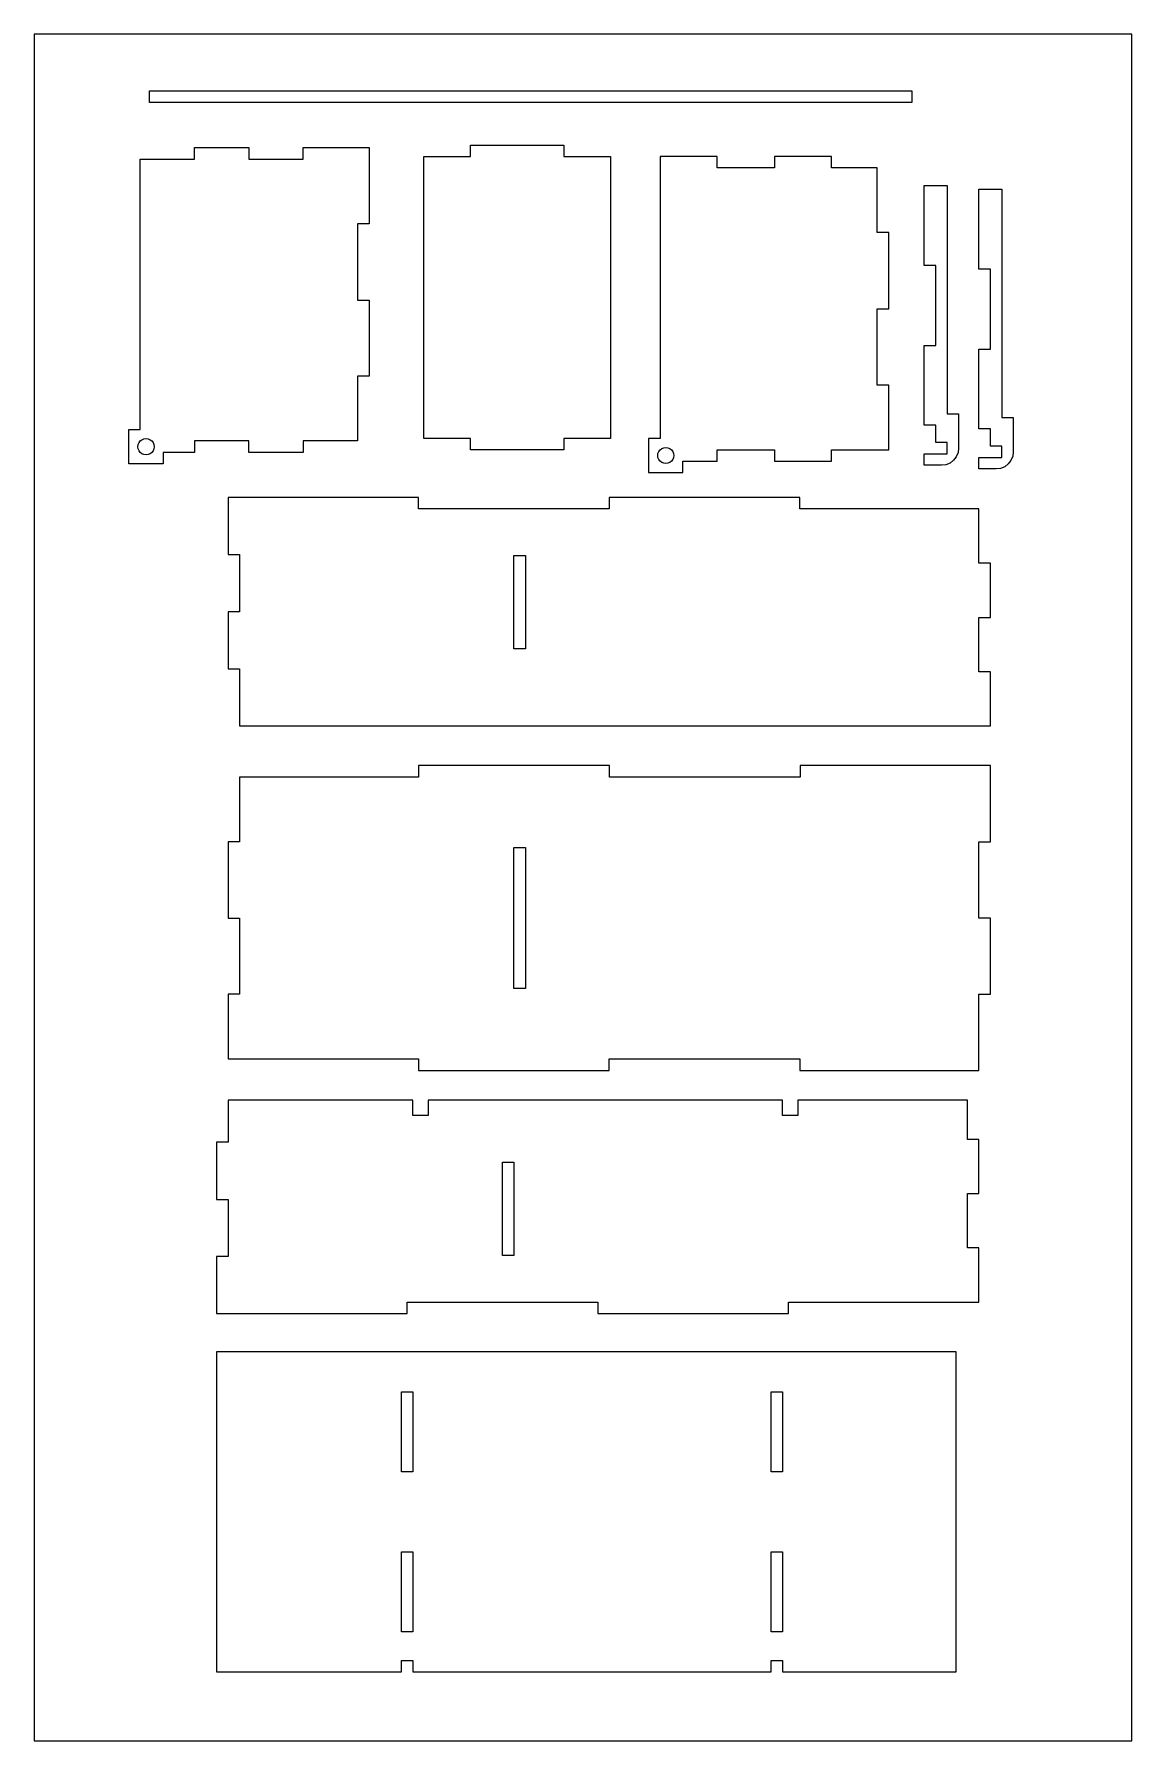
# Model space of a CAD drawing. Extents: x -437 to -149, y 152 to 600.
import ezdxf

# ---------------------------------------------------------------- set-up
doc = ezdxf.new("R2010")
doc.units = 0

msp = doc.modelspace()

# ---------------------------------------------------------------- linework, layer by layer
at = {"layer": 'Calque 1', "color": 4}
for p, q in [((-148.587663, 600.332952), (-436.587702, 600.332952)), ((-436.587702, 600.332952), (-436.587702, 152.332931)), ((-148.587663, 152.332931), (-148.587663, 600.332952)), ((-406.341947, 582.415962), (-406.341947, 585.415984)), ((-406.341947, 585.415984), (-206.341929, 585.415984)), ((-206.341929, 582.415962), (-406.341947, 582.415962)), ((-206.341929, 585.415984), (-206.341929, 582.415962)), ((-394.482687, 567.542701), (-394.482687, 570.542701)), ((-394.482687, 570.542701), (-380.232694, 570.542701)), ((-380.232694, 570.542701), (-380.232694, 567.542701)), ((-365.982673, 567.542701), (-365.982673, 570.542701)), ((-365.982673, 570.542701), (-348.732687, 570.542701)), ((-348.732687, 570.542701), (-348.732687, 550.542701)), ((-322.137137, 568.229102), (-322.137137, 571.229102)), ((-322.137137, 571.229102), (-297.637144, 571.229102)), ((-297.637144, 571.229102), (-297.637144, 568.229102)), ((-408.73268, 496.542702), (-408.73268, 567.542701)), ((-408.73268, 567.542701), (-394.482687, 567.542701)), ((-380.232694, 567.542701), (-365.982673, 567.542701)), ((-334.387162, 494.229101), (-334.387162, 568.229102)), ((-334.387162, 568.229102), (-322.137137, 568.229102)), ((-297.637144, 568.229102), (-285.387147, 568.229102)), ((-285.387147, 568.229102), (-285.387147, 549.729103)), ((-257.367984, 568.229102), (-272.367982, 568.229102)), ((-272.367982, 568.229102), (-272.367982, 494.229101)), ((-257.367984, 565.229103), (-257.367984, 568.229102)), ((-242.367983, 565.229103), (-257.367984, 565.229103)), ((-227.367981, 568.229102), (-242.367983, 568.229102)), ((-242.367983, 568.229102), (-242.367983, 565.229103)), ((-227.367981, 565.229103), (-227.367981, 568.229102)), ((-215.36798, 565.229103), (-227.367981, 565.229103)), ((-215.36798, 548.229103), (-215.36798, 565.229103)), ((-203.045108, 539.625601), (-203.045108, 560.613341)), ((-203.045108, 560.613341), (-197.045109, 560.613341)), ((-197.045109, 560.613341), (-197.045109, 500.650122)), ((-188.703949, 538.662351), (-188.703949, 559.650091)), ((-188.703949, 559.650091), (-182.703947, 559.650091)), ((-182.703947, 559.650091), (-182.703947, 499.686872)), ((-348.732687, 550.542701), (-351.732681, 550.542701)), ((-351.732681, 550.542701), (-351.732681, 530.542702)), ((-285.387147, 549.729103), (-285.387147, 512.729103)), ((-212.36798, 548.229103), (-215.36798, 548.229103)), ((-212.36798, 528.229103), (-212.36798, 548.229103)), ((-200.045108, 539.625601), (-203.045108, 539.625601)), ((-200.045108, 518.63786), (-200.045108, 539.625601)), ((-185.703947, 538.662351), (-188.703949, 538.662351)), ((-185.703947, 517.67461), (-185.703947, 538.662351)), ((-351.732681, 530.542702), (-348.732687, 530.542702)), ((-348.732687, 530.542702), (-348.732687, 510.542702)), ((-215.36798, 508.229101), (-215.36798, 528.229103)), ((-215.36798, 528.229103), (-212.36798, 528.229103)), ((-203.045108, 497.650122), (-203.045108, 518.63786)), ((-203.045108, 518.63786), (-200.045108, 518.63786)), ((-188.703949, 496.686872), (-188.703949, 517.67461)), ((-188.703949, 517.67461), (-185.703947, 517.67461)), ((-285.387147, 512.729103), (-285.387147, 494.229101)), ((-348.732687, 510.542702), (-351.732681, 510.542702)), ((-351.732681, 510.542702), (-351.732681, 493.542702)), ((-212.36798, 508.229101), (-215.36798, 508.229101)), ((-212.36798, 491.229101), (-212.36798, 508.229101)), ((-200.045108, 497.650122), (-203.045108, 497.650122)), ((-200.045108, 493.162693), (-200.045108, 497.650122)), ((-197.045109, 500.650122), (-194.045109, 500.650122)), ((-194.045109, 500.650122), (-194.045109, 491.613742)), ((-182.703947, 499.686872), (-179.703947, 499.686872)), ((-179.703947, 499.686872), (-179.703947, 490.650492)), ((-411.732674, 487.542703), (-411.732674, 496.542702)), ((-411.732674, 496.542702), (-408.73268, 496.542702)), ((-409.281715, 492.59174), (-409.069794, 493.103361)), ((-409.069794, 493.103361), (-408.73268, 493.542702)), ((-408.73268, 493.542702), (-408.293344, 493.879822)), ((-408.293344, 493.879822), (-407.781732, 494.091743)), ((-407.781732, 494.091743), (-407.232697, 494.164043)), ((-407.232697, 494.164043), (-406.683633, 494.091743)), ((-406.683633, 494.091743), (-406.172021, 493.879822)), ((-406.172021, 493.879822), (-405.732686, 493.542702)), ((-405.732686, 493.542702), (-405.395571, 493.103361)), ((-405.395571, 493.103361), (-405.18365, 492.59174)), ((-380.232694, 493.542702), (-394.482687, 493.542702)), ((-394.482687, 493.542702), (-394.482687, 490.542703)), ((-380.232694, 490.542703), (-380.232694, 493.542702)), ((-351.732681, 493.542702), (-365.982673, 493.542702)), ((-365.982673, 493.542702), (-365.982673, 490.542703)), ((-322.137137, 494.229101), (-334.387162, 494.229101)), ((-322.137137, 491.229101), (-322.137137, 494.229101)), ((-285.387147, 494.229101), (-297.637144, 494.229101)), ((-297.637144, 494.229101), (-297.637144, 491.229101)), ((-272.367982, 494.229101), (-275.367984, 494.229101)), ((-275.367984, 494.229101), (-275.367984, 485.229102)), ((-197.045109, 493.162693), (-200.045108, 493.162693)), ((-197.045109, 490.16269), (-197.045109, 493.162693)), ((-185.703947, 496.686872), (-188.703949, 496.686872)), ((-185.703947, 492.199443), (-185.703947, 496.686872)), ((-409.353992, 492.042703), (-409.281715, 492.59174)), ((-409.281715, 491.493662), (-409.353992, 492.042703)), ((-409.069794, 490.982041), (-409.281715, 491.493662)), ((-408.73268, 490.542703), (-409.069794, 490.982041)), ((-408.293344, 490.205583), (-408.73268, 490.542703)), ((-407.781732, 489.993662), (-408.293344, 490.205583)), ((-407.232697, 489.921362), (-407.781732, 489.993662)), ((-406.683633, 489.993662), (-407.232697, 489.921362)), ((-406.172021, 490.205583), (-406.683633, 489.993662)), ((-405.732686, 490.542703), (-406.172021, 490.205583)), ((-405.395571, 490.982041), (-405.732686, 490.542703)), ((-405.18365, 491.493662), (-405.395571, 490.982041)), ((-405.18365, 492.59174), (-405.111373, 492.042703)), ((-405.111373, 492.042703), (-405.18365, 491.493662)), ((-394.482687, 490.542703), (-402.732692, 490.542703)), ((-402.732692, 490.542703), (-402.732692, 487.542703)), ((-365.982673, 490.542703), (-380.232694, 490.542703)), ((-297.637144, 491.229101), (-322.137137, 491.229101)), ((-272.989322, 489.729101), (-272.917023, 490.278142)), ((-272.917023, 489.18006), (-272.989322, 489.729101)), ((-272.917023, 490.278142), (-272.705102, 490.789763)), ((-272.705102, 488.668442), (-272.917023, 489.18006)), ((-272.705102, 490.789763), (-272.367982, 491.229101)), ((-272.367982, 488.229101), (-272.705102, 488.668442)), ((-272.367982, 491.229101), (-271.928644, 491.566221)), ((-271.928644, 491.566221), (-271.417023, 491.778142)), ((-271.417023, 491.778142), (-270.867982, 491.850441)), ((-270.867982, 491.850441), (-270.318952, 491.778142)), ((-270.318952, 491.778142), (-269.807323, 491.566221)), ((-269.807323, 491.566221), (-269.367982, 491.229101)), ((-269.367982, 491.229101), (-269.030873, 490.789763)), ((-269.030873, 488.668442), (-269.367982, 488.229101)), ((-269.030873, 490.789763), (-268.818953, 490.278142)), ((-268.818953, 489.18006), (-269.030873, 488.668442)), ((-268.818953, 490.278142), (-268.746653, 489.729101)), ((-268.746653, 489.729101), (-268.818953, 489.18006)), ((-257.367984, 488.229101), (-257.367984, 491.229101)), ((-257.367984, 491.229101), (-242.367983, 491.229101)), ((-242.367983, 491.229101), (-242.367983, 488.229101)), ((-227.367981, 488.229101), (-227.367981, 491.229101)), ((-227.367981, 491.229101), (-212.36798, 491.229101)), ((-203.045108, 487.156251), (-203.045108, 490.16269)), ((-203.045108, 490.16269), (-197.045109, 490.16269)), ((-195.358568, 488.476153), (-196.291877, 487.760003)), ((-194.642407, 489.40947), (-195.358568, 488.476153)), ((-194.192209, 490.496342), (-194.642407, 489.40947)), ((-194.045109, 491.613742), (-194.192209, 490.496342)), ((-188.703949, 486.193001), (-188.703949, 489.199441)), ((-188.703949, 489.199441), (-182.703947, 489.199441)), ((-182.703947, 492.199443), (-185.703947, 492.199443)), ((-182.703947, 489.199441), (-182.703947, 492.199443)), ((-180.301248, 488.446221), (-181.017407, 487.5129)), ((-179.851058, 489.533092), (-180.301248, 488.446221)), ((-179.703947, 490.650492), (-179.851058, 489.533092)), ((-402.732692, 487.542703), (-411.732674, 487.542703)), ((-275.367984, 485.229102), (-266.367982, 485.229102)), ((-271.928644, 487.891981), (-272.367982, 488.229101)), ((-271.417023, 487.680061), (-271.928644, 487.891981)), ((-270.867982, 487.607761), (-271.417023, 487.680061)), ((-270.318952, 487.680061), (-270.867982, 487.607761)), ((-269.807323, 487.891981), (-270.318952, 487.680061)), ((-269.367982, 488.229101), (-269.807323, 487.891981)), ((-266.367982, 485.229102), (-266.367982, 488.229101)), ((-266.367982, 488.229101), (-257.367984, 488.229101)), ((-242.367983, 488.229101), (-227.367981, 488.229101)), ((-198.545109, 487.156251), (-203.045108, 487.156251)), ((-197.378749, 487.309802), (-198.545109, 487.156251)), ((-196.291877, 487.760003), (-197.378749, 487.309802)), ((-184.203947, 486.193001), (-188.703949, 486.193001)), ((-183.037599, 486.346552), (-184.203947, 486.193001)), ((-181.950727, 486.796753), (-183.037599, 486.346552)), ((-181.017407, 487.5129), (-181.950727, 486.796753)), ((-335.703954, 478.726352), (-385.703967, 478.726352)), ((-385.703967, 478.726352), (-385.703967, 463.726351)), ((-335.703954, 475.726352), (-335.703954, 478.726352)), ((-285.703941, 475.726352), (-335.703954, 475.726352)), ((-235.703951, 478.726352), (-285.703941, 478.726352)), ((-285.703941, 478.726352), (-285.703941, 475.726352)), ((-235.703951, 475.726352), (-235.703951, 478.726352)), ((-188.703949, 475.726352), (-235.703951, 475.726352)), ((-188.703949, 461.476351), (-188.703949, 475.726352)), ((-385.703967, 463.726351), (-382.703973, 463.726351)), ((-382.703973, 463.726351), (-382.703973, 448.726352)), ((-310.703948, 438.976351), (-310.703948, 463.476353)), ((-310.703948, 463.476353), (-307.703954, 463.476353)), ((-307.703954, 463.476353), (-307.703954, 438.976351)), ((-185.703947, 461.476351), (-188.703949, 461.476351)), ((-185.703947, 447.226353), (-185.703947, 461.476351)), ((-382.703973, 448.726352), (-385.703967, 448.726352)), ((-385.703967, 448.726352), (-385.703967, 433.726351)), ((-188.703949, 432.976352), (-188.703949, 447.226353)), ((-188.703949, 447.226353), (-185.703947, 447.226353)), ((-307.703954, 438.976351), (-310.703948, 438.976351)), ((-385.703967, 433.726351), (-382.703973, 433.726351)), ((-382.703973, 433.726351), (-382.703973, 418.72635)), ((-185.703947, 432.976352), (-188.703949, 432.976352)), ((-185.703947, 418.72635), (-185.703947, 432.976352)), ((-382.703973, 418.72635), (-185.703947, 418.72635)), ((-285.675493, 408.322781), (-335.703954, 408.322781)), ((-335.703954, 408.322781), (-335.703954, 405.322782)), ((-285.675493, 405.322782), (-285.675493, 408.322781)), ((-185.703947, 408.322781), (-235.64701, 408.322781)), ((-235.64701, 408.322781), (-235.64701, 405.322782)), ((-185.703947, 388.322782), (-185.703947, 408.322781)), ((-382.703973, 405.322782), (-382.703973, 388.322782)), ((-335.703954, 405.322782), (-382.703973, 405.322782)), ((-235.64701, 405.322782), (-285.675493, 405.322782)), ((-382.703973, 388.322782), (-385.703967, 388.322782)), ((-385.703967, 388.322782), (-385.703967, 368.322782)), ((-310.703948, 386.822782), (-307.703954, 386.822782)), ((-310.703948, 349.822783), (-310.703948, 386.822782)), ((-307.703954, 386.822782), (-307.703954, 349.822783)), ((-188.703949, 368.322782), (-188.703949, 388.322782)), ((-188.703949, 388.322782), (-185.703947, 388.322782)), ((-385.703967, 368.322782), (-382.703973, 368.322782)), ((-382.703973, 368.322782), (-382.703973, 348.32278)), ((-185.703947, 368.322782), (-188.703949, 368.322782)), ((-185.703947, 348.32278), (-185.703947, 368.322782)), ((-307.703954, 349.822783), (-310.703948, 349.822783)), ((-382.703973, 348.32278), (-385.703967, 348.32278)), ((-385.703967, 348.32278), (-385.703967, 331.32278)), ((-188.703949, 328.32278), (-188.703949, 348.32278)), ((-188.703949, 348.32278), (-185.703947, 348.32278)), ((-385.703967, 331.32278), (-335.703954, 331.32278)), ((-335.703954, 331.32278), (-335.703954, 328.32278)), ((-335.703954, 328.32278), (-285.703941, 328.32278)), ((-285.703941, 328.32278), (-285.703941, 331.32278)), ((-285.703941, 331.32278), (-235.703951, 331.32278)), ((-235.703951, 331.32278), (-235.703951, 328.32278)), ((-235.703951, 328.32278), (-188.703949, 328.32278)), ((-337.203965, 320.46963), (-385.703967, 320.46963)), ((-385.703967, 320.46963), (-385.703967, 309.469636)), ((-337.203965, 316.469622), (-337.203965, 320.46963)), ((-240.20395, 320.46963), (-333.203945, 320.46963)), ((-333.203945, 320.46963), (-333.203945, 316.469622)), ((-240.20395, 316.469622), (-240.20395, 320.46963)), ((-191.703949, 320.46963), (-236.20395, 320.46963)), ((-236.20395, 320.46963), (-236.20395, 316.469622)), ((-191.703949, 310.219641), (-191.703949, 320.46963)), ((-333.203945, 316.469622), (-337.203965, 316.469622)), ((-236.20395, 316.469622), (-240.20395, 316.469622)), ((-385.703967, 309.469636), (-388.703961, 309.469636)), ((-388.703961, 309.469636), (-388.703961, 294.469637)), ((-188.703949, 310.219641), (-191.703949, 310.219641)), ((-188.703949, 295.96962), (-188.703949, 310.219641)), ((-313.70397, 304.219625), (-310.703948, 304.219625)), ((-313.70397, 279.719632), (-313.70397, 304.219625)), ((-310.703948, 304.219625), (-310.703948, 279.719632)), ((-191.703949, 281.719628), (-191.703949, 295.96962)), ((-191.703949, 295.96962), (-188.703949, 295.96962)), ((-388.703961, 294.469637), (-385.703967, 294.469637)), ((-385.703967, 294.469637), (-385.703967, 279.469639)), ((-388.703961, 279.469639), (-388.703961, 264.469641)), ((-385.703967, 279.469639), (-388.703961, 279.469639)), ((-310.703948, 279.719632), (-313.70397, 279.719632)), ((-188.703949, 281.719628), (-191.703949, 281.719628)), ((-188.703949, 267.469635), (-188.703949, 281.719628)), ((-388.703961, 264.469641), (-338.703948, 264.469641)), ((-338.703948, 264.469641), (-338.703948, 267.469635)), ((-338.703948, 267.469635), (-288.703964, 267.469635)), ((-288.703964, 267.469635), (-288.703964, 264.469641)), ((-288.703964, 264.469641), (-238.703951, 264.469641)), ((-238.703951, 264.469641), (-238.703951, 267.469635)), ((-238.703951, 267.469635), (-188.703949, 267.469635)), ((-194.703948, 254.408955), (-388.703961, 254.408955)), ((-388.703961, 254.408955), (-388.703961, 170.457976)), ((-194.703948, 170.457976), (-194.703948, 254.408955)), ((-340.203959, 222.927321), (-340.203959, 243.915087)), ((-340.203959, 243.915087), (-337.203965, 243.915087)), ((-337.203965, 243.915087), (-337.203965, 222.927321)), ((-243.20395, 222.927321), (-243.20395, 243.915087)), ((-243.20395, 243.915087), (-240.20395, 243.915087)), ((-240.20395, 243.915087), (-240.20395, 222.927321)), ((-337.203965, 222.927321), (-340.203959, 222.927321)), ((-240.20395, 222.927321), (-243.20395, 222.927321)), ((-340.203959, 180.951845), (-340.203959, 201.939583)), ((-340.203959, 201.939583), (-337.203965, 201.939583)), ((-337.203965, 201.939583), (-337.203965, 180.951845)), ((-243.20395, 180.951845), (-243.20395, 201.939583)), ((-243.20395, 201.939583), (-240.20395, 201.939583)), ((-240.20395, 201.939583), (-240.20395, 180.951845)), ((-337.203965, 180.951845), (-340.203959, 180.951845)), ((-240.20395, 180.951845), (-243.20395, 180.951845)), ((-388.703961, 170.457976), (-340.203959, 170.457976)), ((-340.203959, 170.457976), (-340.203959, 173.464433)), ((-340.203959, 173.464433), (-337.203965, 173.464433)), ((-337.203965, 173.464433), (-337.203965, 170.457976)), ((-337.203965, 170.457976), (-243.20395, 170.457976)), ((-243.20395, 170.457976), (-243.20395, 173.464433)), ((-243.20395, 173.464433), (-240.20395, 173.464433)), ((-240.20395, 173.464433), (-240.20395, 170.457976)), ((-240.20395, 170.457976), (-194.703948, 170.457976)), ((-436.587702, 152.332931), (-148.587663, 152.332931))]:
    msp.add_line(p, q, dxfattribs=at)

doc.saveas('drawing.dxf')
